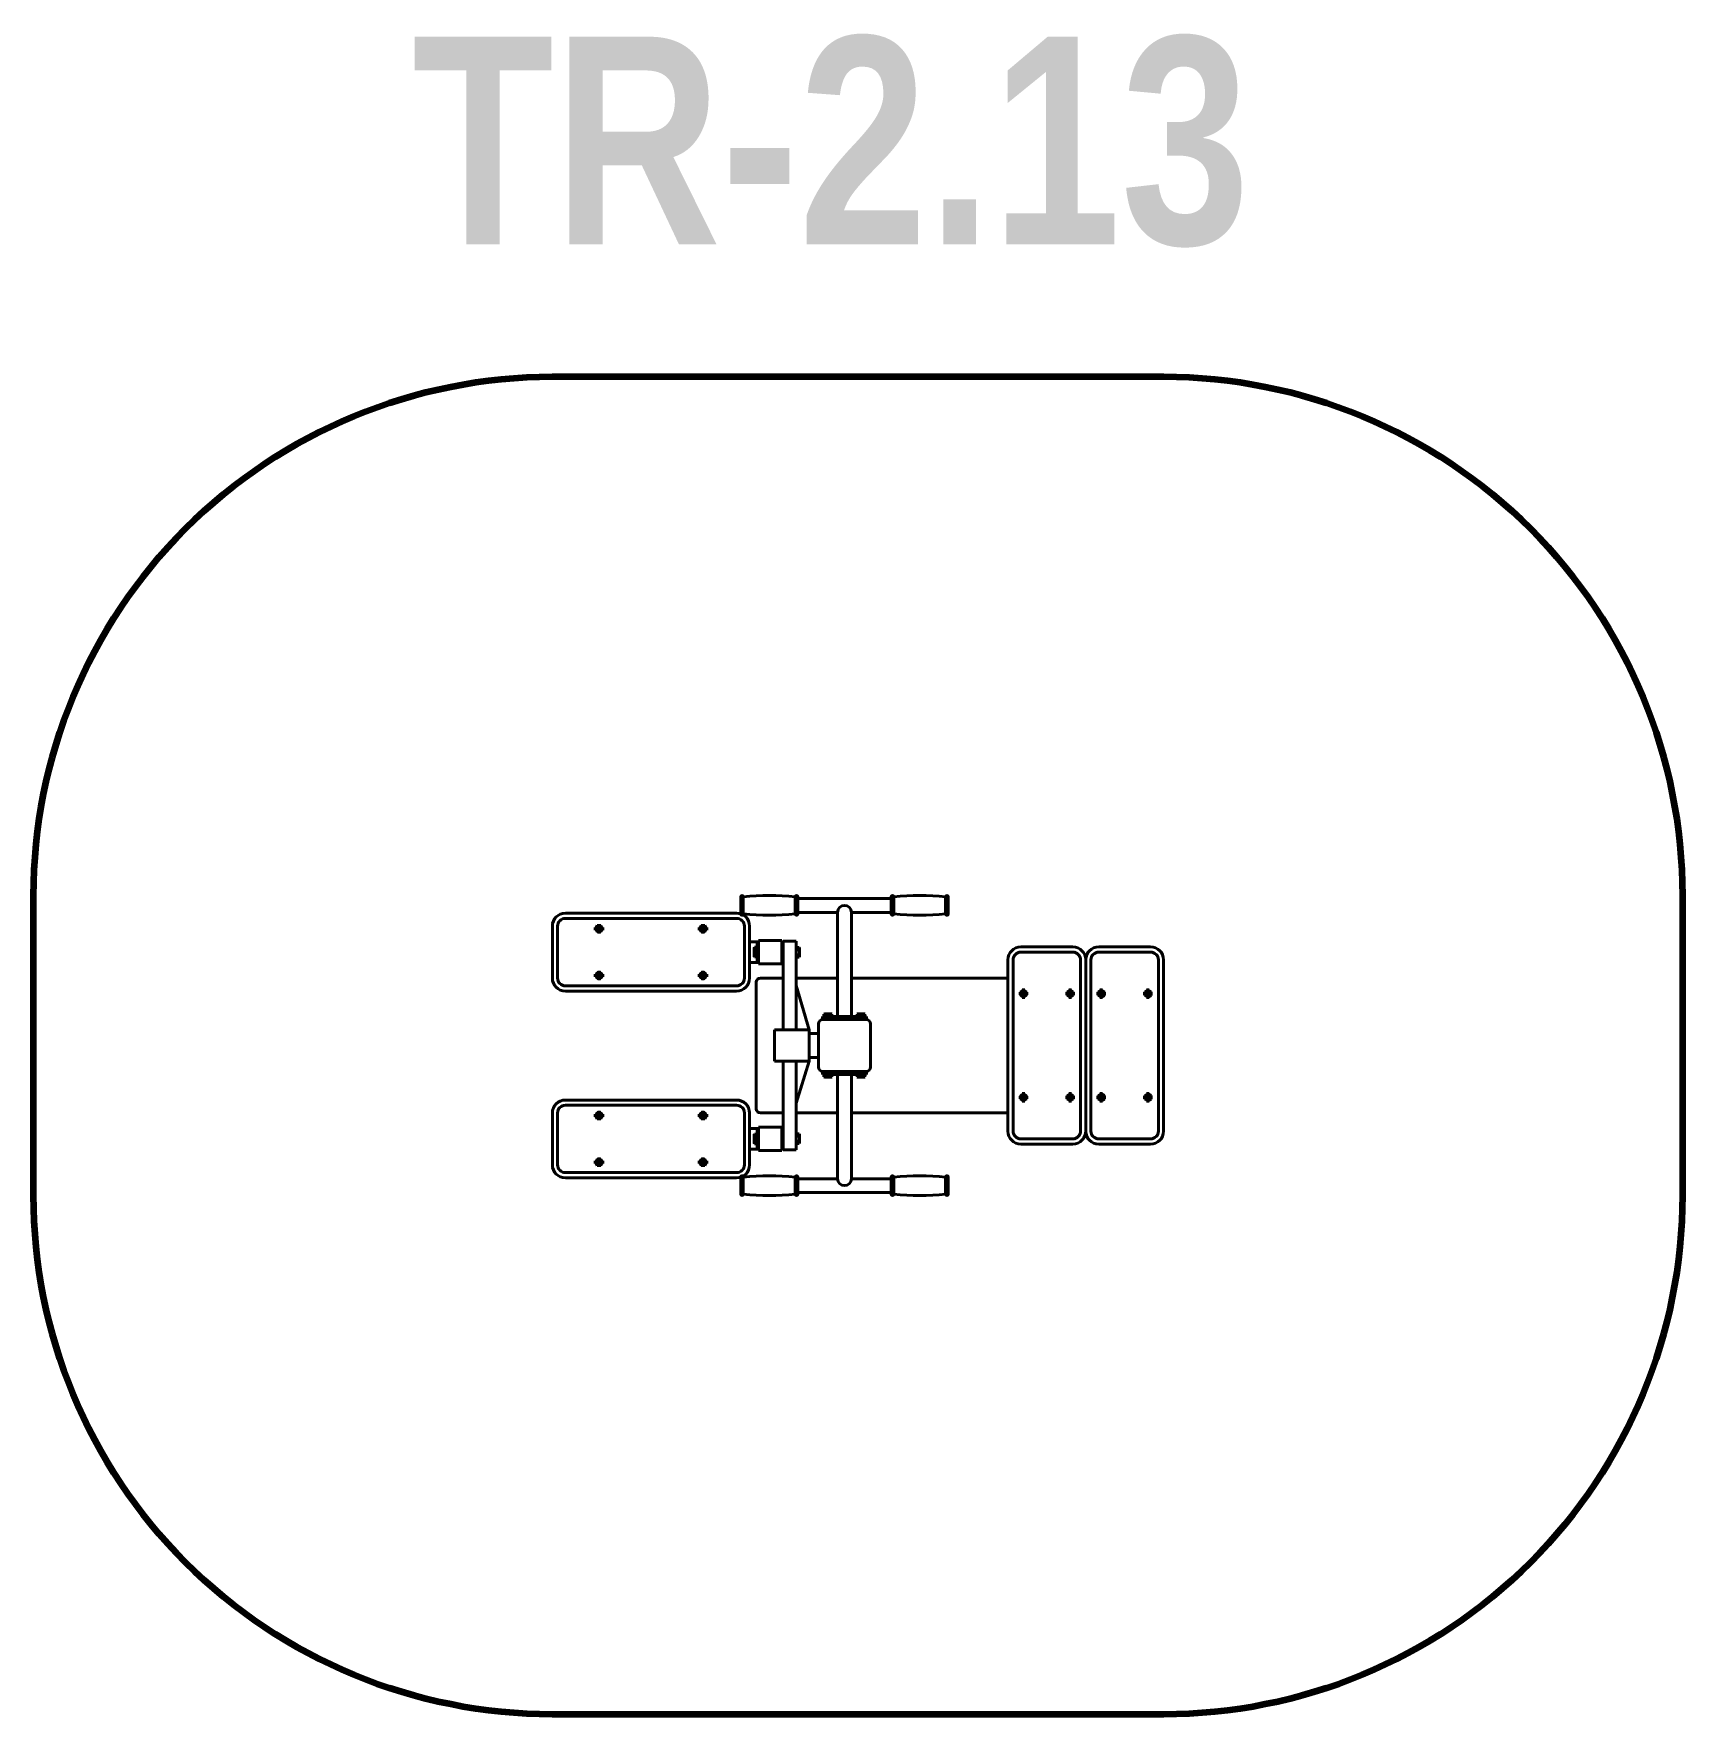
# Model space of a CAD drawing. Header units: millimetres. Extents: x 159307 to 162485, y 1066 to 4305.
import ezdxf

# ---------------------------------------------------------------- set-up
doc = ezdxf.new("R2010")
doc.units = ezdxf.units.MM
doc.set_wipeout_variables(frame=1)
doc.layers.add('DiKom', color=7, linetype='Continuous')
doc.styles.add('style1', font='arialbd.ttf', dxfattribs={"width": 0.8})

msp = doc.modelspace()

# ---------------------------------------------------------------- linework, layer by layer
at = {"layer": 'DiKom', "color": 7, "linetype": 'Continuous', "lineweight": 40}
for p, q in [((160670.1, 2608.5), (160670.1, 2641.5)), ((160675.1, 2608.5), (160675.1, 2641.5)), ((160775.1, 2608.5), (160775.1, 2641.5)), ((160780.1, 2608.5), (160780.1, 2641.5)), ((160780.1, 2638.4), (160960.1, 2638.4)), ((160960.1, 2608.5), (160960.1, 2641.5)), ((160965.1, 2608.5), (160965.1, 2641.5)), ((161065.1, 2608.5), (161065.1, 2641.5)), ((161070.1, 2608.5), (161070.1, 2641.5)), ((160662.1, 2610), (160332.1, 2610)), ((160332.1, 2600), (160662.1, 2600)), ((160856.7, 2611.6), (160780.1, 2611.6)), ((160856.7, 2611.6), (160856.7, 2411)), ((160960.1, 2611.6), (160883.5, 2611.6)), ((160883.5, 2611.6), (160883.5, 2411)), ((160307.1, 2585), (160307.1, 2485)), ((160317.1, 2485), (160317.1, 2585)), ((160677.1, 2500), (160677.1, 2585)), ((160677.1, 2570), (160677.1, 2485)), ((160687.1, 2500), (160687.1, 2585)), ((160687.1, 2570), (160687.1, 2485)), ((160704.6, 2555), (160687.1, 2555)), ((160695.7, 2542.6), (160696.7, 2544.3)), ((160695.7, 2535), (160695.7, 2542.6)), ((160695.7, 2535), (160695.7, 2527.4)), ((160695.7, 2527.4), (160696.7, 2525.8)), ((160696.7, 2544.3), (160702.1, 2544.3)), ((160696.7, 2539.6), (160702.1, 2539.6)), ((160696.7, 2530.4), (160702.1, 2530.4)), ((160702.1, 2548.8), (160702.1, 2551.8)), ((160702.1, 2551.8), (160704.6, 2551.8)), ((160702.1, 2548.8), (160702.1, 2521.3)), ((160702.1, 2544.3), (160702.1, 2535)), ((160702.1, 2525.8), (160702.1, 2535)), ((160749.6, 2557.5), (160704.6, 2557.5)), ((160704.6, 2557.5), (160704.6, 2512.5)), ((160704.6, 2551.8), (160704.6, 2518.3)), ((160749.6, 2557.5), (160749.6, 2512.5)), ((160749.6, 2551.8), (160749.6, 2518.3)), ((160752.1, 2551.8), (160749.6, 2551.8)), ((160752.1, 2556.2), (160777.1, 2556.2)), ((160752.1, 2556.2), (160752.1, 2385)), ((160752.1, 2548.8), (160752.1, 2551.8)), ((160752.1, 2548.8), (160752.1, 2521.3)), ((160777.1, 2556.2), (160777.1, 2385)), ((160782.6, 2543.9), (160777.1, 2543.9)), ((160777.1, 2543.9), (160777.1, 2534.7)), ((160782.6, 2539.3), (160777.1, 2539.3)), ((160777.1, 2525.4), (160777.1, 2534.7)), ((160782.6, 2530), (160777.1, 2530)), ((160783.5, 2542.3), (160782.6, 2543.9)), ((160783.5, 2527.1), (160782.6, 2525.4)), ((160783.5, 2534.7), (160783.5, 2542.3)), ((160783.5, 2534.7), (160783.5, 2527.1)), ((161310.1, 2545), (161210.1, 2545)), ((161210.1, 2535), (161310.1, 2535)), ((161360.1, 2545), (161460.1, 2545)), ((161460.1, 2535), (161360.1, 2535)), ((160704.6, 2515), (160687.1, 2515)), ((160696.7, 2525.8), (160702.1, 2525.8)), ((160702.1, 2521.3), (160702.1, 2518.3)), ((160702.1, 2518.3), (160704.6, 2518.3)), ((160749.6, 2512.5), (160704.6, 2512.5)), ((160752.1, 2518.3), (160749.6, 2518.3)), ((160752.1, 2521.3), (160752.1, 2518.3)), ((160782.6, 2525.4), (160777.1, 2525.4)), ((161185.1, 2520), (161185.1, 2190)), ((161195.1, 2190), (161195.1, 2520)), ((161325.1, 2520), (161325.1, 2190)), ((161335.1, 2190), (161335.1, 2520)), ((161335.1, 2190), (161335.1, 2520)), ((161345.1, 2520), (161345.1, 2190)), ((161475.1, 2190), (161475.1, 2520)), ((161485.1, 2520), (161485.1, 2190)), ((160662.1, 2470), (160332.1, 2470)), ((160700.1, 2477), (160700.1, 2355)), ((160708.1, 2485), (160752.1, 2485)), ((160722.6, 2485), (160752.1, 2485)), ((160777.1, 2485), (160856.7, 2485)), ((160777.1, 2485), (160856.7, 2485)), ((160802.1, 2385), (160777.1, 2470.6)), ((160883.5, 2485), (161061.7, 2485)), ((161052.6, 2485), (161185.1, 2485)), ((161088.5, 2485), (161185.1, 2485)), ((161088.5, 2485), (161185.1, 2485)), ((160332.1, 2460), (160662.1, 2460)), ((160820.1, 2397), (160820.1, 2313)), ((160827.6, 2411), (160912.6, 2411)), ((160827.6, 2411), (160827.6, 2405)), ((160912.1, 2405), (160828.1, 2405)), ((160832, 2416.3), (160830.6, 2415.6)), ((160830.6, 2415.6), (160830.6, 2411)), ((160830.6, 2411), (160838.1, 2411)), ((160838.1, 2416.3), (160832, 2416.3)), ((160834.4, 2415.6), (160834.4, 2411)), ((160838.1, 2416.3), (160844.3, 2416.3)), ((160845.6, 2411), (160838.1, 2411)), ((160841.9, 2415.6), (160841.9, 2411)), ((160844.3, 2416.3), (160845.6, 2415.6)), ((160845.6, 2415.6), (160845.6, 2411)), ((160896, 2416.3), (160894.6, 2415.6)), ((160894.6, 2415.6), (160894.6, 2411)), ((160894.6, 2411), (160902.1, 2411)), ((160902.1, 2416.3), (160896, 2416.3)), ((160898.4, 2415.6), (160898.4, 2411)), ((160902.1, 2416.3), (160908.3, 2416.3)), ((160909.6, 2411), (160902.1, 2411)), ((160905.9, 2415.6), (160905.9, 2411)), ((160908.3, 2416.3), (160909.6, 2415.6)), ((160909.6, 2415.6), (160909.6, 2411)), ((160912.6, 2411), (160912.6, 2405)), ((160920.1, 2313), (160920.1, 2397)), ((160735.1, 2325), (160735.1, 2385)), ((160802.1, 2385), (160735.1, 2385)), ((160802.1, 2325), (160802.1, 2385)), ((160820.1, 2377.9), (160802.1, 2377.9)), ((160700.1, 2355), (160700.1, 2233)), ((160820.1, 2332.1), (160802.1, 2332.1)), ((160802.1, 2325), (160735.1, 2325)), ((160752.1, 2153.8), (160752.1, 2325)), ((160777.1, 2153.8), (160777.1, 2325)), ((160777.1, 2243.7), (160802.1, 2325)), ((160827.6, 2299), (160827.6, 2305)), ((160828.1, 2305), (160912.1, 2305)), ((160912.6, 2299), (160912.6, 2305)), ((160827.6, 2299), (160912.6, 2299)), ((160830.6, 2294.5), (160830.6, 2299)), ((160830.6, 2299), (160838.1, 2299)), ((160832, 2293.7), (160830.6, 2294.5)), ((160838.1, 2293.7), (160832, 2293.7)), ((160834.4, 2294.5), (160834.4, 2299)), ((160845.6, 2299), (160838.1, 2299)), ((160838.1, 2293.7), (160844.3, 2293.7)), ((160841.9, 2294.5), (160841.9, 2299)), ((160844.3, 2293.7), (160845.6, 2294.5)), ((160845.6, 2294.5), (160845.6, 2299)), ((160856.7, 2098.4), (160856.7, 2299)), ((160883.5, 2098.4), (160883.5, 2299)), ((160894.6, 2294.5), (160894.6, 2299)), ((160894.6, 2299), (160902.1, 2299)), ((160896, 2293.7), (160894.6, 2294.5)), ((160902.1, 2293.7), (160896, 2293.7)), ((160898.4, 2294.5), (160898.4, 2299)), ((160909.6, 2299), (160902.1, 2299)), ((160902.1, 2293.7), (160908.3, 2293.7)), ((160905.9, 2294.5), (160905.9, 2299)), ((160908.3, 2293.7), (160909.6, 2294.5)), ((160909.6, 2294.5), (160909.6, 2299)), ((160332.1, 2250), (160662.1, 2250)), ((160332.1, 2240), (160662.1, 2240)), ((160307.1, 2125), (160307.1, 2225)), ((160317.1, 2125), (160317.1, 2225)), ((160677.1, 2140), (160677.1, 2225)), ((160677.1, 2210), (160677.1, 2125)), ((160687.1, 2140), (160687.1, 2225)), ((160687.1, 2210), (160687.1, 2125)), ((160708.1, 2225), (160752.1, 2225)), ((160722.6, 2225), (160752.1, 2225)), ((160777.1, 2225), (160856.7, 2225)), ((160777.1, 2225), (160856.7, 2225)), ((160883.5, 2225), (161185.1, 2225)), ((161088.5, 2225), (161185.1, 2225)), ((160704.6, 2195), (160687.1, 2195)), ((160695.7, 2182.6), (160696.7, 2184.3)), ((160695.7, 2175), (160695.7, 2182.6)), ((160695.7, 2175), (160695.7, 2167.4)), ((160696.7, 2184.3), (160702.1, 2184.3)), ((160696.7, 2179.6), (160702.1, 2179.6)), ((160696.7, 2170.4), (160702.1, 2170.4)), ((160702.1, 2188.8), (160702.1, 2191.8)), ((160702.1, 2191.8), (160704.6, 2191.8)), ((160702.1, 2161.3), (160702.1, 2188.8)), ((160702.1, 2184.3), (160702.1, 2175)), ((160702.1, 2165.8), (160702.1, 2175)), ((160749.6, 2197.5), (160704.6, 2197.5)), ((160704.6, 2152.5), (160704.6, 2197.5)), ((160704.6, 2158.3), (160704.6, 2191.8)), ((160749.6, 2152.5), (160749.6, 2197.5)), ((160749.6, 2158.3), (160749.6, 2191.8)), ((160752.1, 2191.8), (160749.6, 2191.8)), ((160752.1, 2188.8), (160752.1, 2191.8)), ((160752.1, 2161.3), (160752.1, 2188.8)), ((160782.6, 2184.6), (160777.1, 2184.6)), ((160777.1, 2184.6), (160777.1, 2175.4)), ((160782.6, 2180), (160777.1, 2180)), ((160777.1, 2166.1), (160777.1, 2175.4)), ((160782.6, 2170.8), (160777.1, 2170.8)), ((160783.5, 2183), (160782.6, 2184.6)), ((160783.5, 2175.4), (160783.5, 2183)), ((160783.5, 2175.4), (160783.5, 2167.8)), ((161295.1, 2175), (161210.1, 2175)), ((161225.1, 2175), (161310.1, 2175)), ((161445.1, 2175), (161360.1, 2175)), ((161375.1, 2175), (161460.1, 2175)), ((160704.6, 2155), (160687.1, 2155)), ((160695.7, 2167.4), (160696.7, 2165.8)), ((160696.7, 2165.8), (160702.1, 2165.8)), ((160702.1, 2161.3), (160702.1, 2158.3)), ((160702.1, 2158.3), (160704.6, 2158.3)), ((160749.6, 2152.5), (160704.6, 2152.5)), ((160752.1, 2158.3), (160749.6, 2158.3)), ((160752.1, 2161.3), (160752.1, 2158.3)), ((160752.1, 2153.8), (160777.1, 2153.8)), ((160782.6, 2166.1), (160777.1, 2166.1)), ((160783.5, 2167.8), (160782.6, 2166.1)), ((161295.1, 2165), (161210.1, 2165)), ((161225.1, 2165), (161310.1, 2165)), ((161445.1, 2165), (161360.1, 2165)), ((161375.1, 2165), (161460.1, 2165)), ((160662.1, 2110), (160332.1, 2110)), ((160662.1, 2100), (160332.1, 2100)), ((160670.1, 2101.5), (160670.1, 2068.5)), ((160675.1, 2101.5), (160675.1, 2068.5)), ((160775.1, 2101.5), (160775.1, 2068.5)), ((160780.1, 2101.5), (160780.1, 2068.5)), ((160856.7, 2098.4), (160780.1, 2098.4)), ((160960.1, 2098.4), (160883.5, 2098.4)), ((160960.1, 2101.5), (160960.1, 2068.5)), ((160965.1, 2101.5), (160965.1, 2068.5)), ((161065.1, 2101.5), (161065.1, 2068.5)), ((161070.1, 2101.5), (161070.1, 2068.5)), ((160780.1, 2071.6), (160960.1, 2071.6))]:
    msp.add_line(p, q, dxfattribs=at)
for centre, radius, start, end in [((160672.6, 2641.5), 2.5, 0, 180), ((160725.1, 2142.8), 501.2, 84.2752, 95.7248), ((160777.6, 2641.5), 2.5, 0, 180), ((160870.1, 2611.6), 13.4, 0, 180), ((160962.6, 2641.5), 2.5, 0, 180), ((161015.1, 2142.8), 501.2, 84.2752, 95.7248), ((161067.6, 2641.5), 2.5, 0, 180), ((160332.1, 2585), 25, 90, 180), ((160332.1, 2585), 15, 90, 180), ((160662.1, 2585), 25, 49.4895, 90), ((160662.1, 2585), 25, 0, 90), ((160662.1, 2585), 15, 0, 90), ((160672.6, 2608.5), 2.5, 180, 0), ((160725.1, 3107.3), 501.2, 264.2752, 275.7248), ((160777.6, 2608.5), 2.5, 180, 0), ((160962.6, 2608.5), 2.5, 180, 0), ((161015.1, 3107.3), 501.2, 264.2752, 275.7248), ((161067.6, 2608.5), 2.5, 180, 0), ((160707.5, 2535), 11.8, 156.8627, 180), ((160707.5, 2535), 11.8, 180, 203.1373), ((160699, 2541.9), 3.24, 150.866, 223.3168), ((160699, 2528.2), 3.24, 136.6832, 209.134), ((160780.2, 2541.5), 3.24, 316.6832, 29.134), ((160771.8, 2534.7), 11.8, 0, 23.1373), ((160771.8, 2534.7), 11.8, 336.8627, 0), ((160780.2, 2527.8), 3.24, 330.866, 43.3168), ((161210.1, 2520), 25, 90, 180), ((161210.1, 2520), 15, 90, 180), ((161310.1, 2520), 25, 0, 90), ((161310.1, 2520), 15, 0, 90), ((161360.1, 2520), 25, 90, 180), ((161360.1, 2520), 15, 90, 180), ((161460.1, 2520), 25, 0, 90), ((161460.1, 2520), 15, 0, 90), ((160332.1, 2485), 25, 180, 270), ((160332.1, 2485), 15, 180, 270), ((160662.1, 2485), 25, 270, 0), ((160662.1, 2485), 15, 270, 0), ((160708.1, 2477), 8, 90, 180), ((160828.1, 2397), 8, 90, 180), ((160832.6, 2413.6), 2.64, 46.7539, 119.0633), ((160838.1, 2406.8), 9.55, 90, 113.1373), ((160838.1, 2406.8), 9.55, 66.8627, 90), ((160843.7, 2413.6), 2.64, 60.9367, 133.2461), ((160896.6, 2413.6), 2.64, 46.7539, 119.0633), ((160902.1, 2406.8), 9.55, 90, 113.1373), ((160902.1, 2406.8), 9.55, 66.8627, 90), ((160907.7, 2413.6), 2.64, 60.9367, 133.2461), ((160912.1, 2397), 8, 0, 90), ((160828.1, 2313), 8, 180, 270), ((160912.1, 2313), 8, 270, 0), ((160832.6, 2296.4), 2.64, 240.9367, 313.2461), ((160838.1, 2303.3), 9.55, 246.8627, 270), ((160838.1, 2303.3), 9.55, 270, 293.1373), ((160843.7, 2296.4), 2.64, 226.7539, 299.0633), ((160896.6, 2296.4), 2.64, 240.9367, 313.2461), ((160902.1, 2303.3), 9.55, 246.8627, 270), ((160902.1, 2303.3), 9.55, 270, 293.1373), ((160907.7, 2296.4), 2.64, 226.7539, 299.0633), ((160332.1, 2225), 25, 90, 180), ((160332.1, 2225), 15, 90, 180), ((160662.1, 2225), 25, 0, 90), ((160662.1, 2225), 15, 0, 90), ((160708.1, 2233), 8, 180, 270), ((160707.5, 2175), 11.8, 156.8627, 180), ((160707.5, 2175), 11.8, 180, 203.1373), ((160699, 2181.9), 3.24, 150.866, 223.3168), ((160699, 2168.2), 3.24, 136.6832, 209.134), ((160780.2, 2182.2), 3.24, 316.6832, 29.134), ((160771.8, 2175.4), 11.8, 0, 23.1373), ((160771.8, 2175.4), 11.8, 336.8627, 0), ((160780.2, 2168.5), 3.24, 330.866, 43.3168), ((161210.1, 2190), 25, 180, 270), ((161210.1, 2190), 15, 180, 270), ((161310.1, 2190), 25, 270, 0), ((161310.1, 2190), 15, 270, 0), ((161310.1, 2190), 25, 319.4895, 0), ((161360.1, 2190), 25, 180, 220.5105), ((161360.1, 2190), 25, 180, 270), ((161360.1, 2190), 15, 180, 270), ((161460.1, 2190), 25, 270, 0), ((161460.1, 2190), 15, 270, 0), ((160332.1, 2125), 25, 180, 270), ((160332.1, 2125), 15, 180, 270), ((160662.1, 2125), 25, 270, 0), ((160662.1, 2125), 15, 270, 0), ((160672.6, 2101.5), 2.5, 0, 180), ((160725.1, 1602.8), 501.2, 84.2752, 95.7248), ((160777.6, 2101.5), 2.5, 0, 180), ((160870.1, 2098.4), 13.4, 180, 0), ((160962.6, 2101.5), 2.5, 0, 180), ((161015.1, 1602.8), 501.2, 84.2752, 95.7248), ((161067.6, 2101.5), 2.5, 0, 180), ((160672.6, 2068.5), 2.5, 180, 0), ((160725.1, 2567.3), 501.2, 264.2752, 275.7248), ((160777.6, 2068.5), 2.5, 180, 0), ((160962.6, 2068.5), 2.5, 180, 0), ((161015.1, 2567.3), 501.2, 264.2752, 275.7248), ((161067.6, 2068.5), 2.5, 180, 0)]:
    msp.add_arc(centre, radius, start, end, dxfattribs=at)

# ---------------------------------------------------------------- texts
at = {"layer": 'DiKom', "insert": (160036.7, 4299.1), "char_height": 400, "attachment_point": 1, "style": 'style1'}
msp.add_mtext_dynamic_manual_height_columns('TR-2.13', width=2593.765, gutter_width=2.15, heights=[0], dxfattribs=at)

# ---------------------------------------------------------------- next in the draw order: wipeouts: each hides what was drawn before it
at = {"color": 7, "linetype": 'Continuous', "lineweight": 40}
for points in [[(160404.1, 2580), (160400.6, 2586), (160400.6, 2586), (160393.7, 2586), (160393.7, 2586), (160390.2, 2580), (160390.2, 2580), (160393.7, 2574), (160393.7, 2574), (160400.6, 2574), (160400.6, 2574)], [(160604.1, 2580), (160600.6, 2586), (160600.6, 2586), (160593.7, 2586), (160593.7, 2586), (160590.2, 2580), (160590.2, 2580), (160593.7, 2574), (160593.7, 2574), (160600.6, 2574), (160600.6, 2574)], [(160404.1, 2490), (160400.6, 2496), (160400.6, 2496), (160393.7, 2496), (160393.7, 2496), (160390.2, 2490), (160390.2, 2490), (160393.7, 2484), (160393.7, 2484), (160400.6, 2484), (160400.6, 2484)], [(160604.1, 2490), (160600.6, 2496), (160600.6, 2496), (160593.7, 2496), (160593.7, 2496), (160590.2, 2490), (160590.2, 2490), (160593.7, 2484), (160593.7, 2484), (160600.6, 2484), (160600.6, 2484)], [(161221.1, 2451.6), (161221.1, 2458.5), (161221.1, 2458.5), (161215.1, 2462), (161215.1, 2462), (161209.1, 2458.5), (161209.1, 2458.5), (161209.1, 2451.6), (161209.1, 2451.6), (161215.1, 2448.1), (161215.1, 2448.1)], [(161311.1, 2451.6), (161311.1, 2458.5), (161311.1, 2458.5), (161305.1, 2462), (161305.1, 2462), (161299.1, 2458.5), (161299.1, 2458.5), (161299.1, 2451.6), (161299.1, 2451.6), (161305.1, 2448.1), (161305.1, 2448.1)], [(161371.1, 2451.6), (161371.1, 2458.5), (161371.1, 2458.5), (161365.1, 2462), (161365.1, 2462), (161359.1, 2458.5), (161359.1, 2458.5), (161359.1, 2451.6), (161359.1, 2451.6), (161365.1, 2448.1), (161365.1, 2448.1)], [(161461.1, 2451.6), (161461.1, 2458.5), (161461.1, 2458.5), (161455.1, 2462), (161455.1, 2462), (161449.1, 2458.5), (161449.1, 2458.5), (161449.1, 2451.6), (161449.1, 2451.6), (161455.1, 2448.1), (161455.1, 2448.1)], [(161221.1, 2251.6), (161221.1, 2258.5), (161221.1, 2258.5), (161215.1, 2262), (161215.1, 2262), (161209.1, 2258.5), (161209.1, 2258.5), (161209.1, 2251.6), (161209.1, 2251.6), (161215.1, 2248.1), (161215.1, 2248.1)], [(161311.1, 2251.6), (161311.1, 2258.5), (161311.1, 2258.5), (161305.1, 2262), (161305.1, 2262), (161299.1, 2258.5), (161299.1, 2258.5), (161299.1, 2251.6), (161299.1, 2251.6), (161305.1, 2248.1), (161305.1, 2248.1)], [(161371.1, 2251.6), (161371.1, 2258.5), (161371.1, 2258.5), (161365.1, 2262), (161365.1, 2262), (161359.1, 2258.5), (161359.1, 2258.5), (161359.1, 2251.6), (161359.1, 2251.6), (161365.1, 2248.1), (161365.1, 2248.1)], [(161461.1, 2251.6), (161461.1, 2258.5), (161461.1, 2258.5), (161455.1, 2262), (161455.1, 2262), (161449.1, 2258.5), (161449.1, 2258.5), (161449.1, 2251.6), (161449.1, 2251.6), (161455.1, 2248.1), (161455.1, 2248.1)], [(160404.1, 2220), (160400.6, 2226), (160400.6, 2226), (160393.7, 2226), (160393.7, 2226), (160390.2, 2220), (160390.2, 2220), (160393.7, 2214), (160393.7, 2214), (160400.6, 2214), (160400.6, 2214)], [(160604.1, 2220), (160600.6, 2226), (160600.6, 2226), (160593.7, 2226), (160593.7, 2226), (160590.2, 2220), (160590.2, 2220), (160593.7, 2214), (160593.7, 2214), (160600.6, 2214), (160600.6, 2214)], [(160404.1, 2130), (160400.6, 2136), (160400.6, 2136), (160393.7, 2136), (160393.7, 2136), (160390.2, 2130), (160390.2, 2130), (160393.7, 2124), (160393.7, 2124), (160400.6, 2124), (160400.6, 2124)], [(160600.6, 2124), (160604.1, 2130), (160604.1, 2130), (160600.6, 2136), (160600.6, 2136), (160593.7, 2136), (160593.7, 2136), (160590.2, 2130), (160590.2, 2130), (160593.7, 2124), (160593.7, 2124)]]:
    msp.add_wipeout(points, dxfattribs=at).dxf.layer = 'DiKom'

# ---------------------------------------------------------------- next in the draw order: linework, layer by layer
at = {"layer": 'DiKom', "color": 7, "linetype": 'Continuous', "lineweight": 40}
for p, q in [((160407.1, 2580), (160387.2, 2580)), ((160390.2, 2580), (160393.7, 2586)), ((160393.7, 2574), (160390.2, 2580)), ((160393.7, 2586), (160400.6, 2586)), ((160400.6, 2574), (160393.7, 2574)), ((160397.1, 2571), (160397.1, 2589)), ((160400.6, 2586), (160404.1, 2580)), ((160404.1, 2580), (160400.6, 2574)), ((160607.1, 2580), (160587.2, 2580)), ((160590.2, 2580), (160593.7, 2586)), ((160593.7, 2574), (160590.2, 2580)), ((160593.7, 2586), (160600.6, 2586)), ((160600.6, 2574), (160593.7, 2574)), ((160597.1, 2571), (160597.1, 2589)), ((160600.6, 2586), (160604.1, 2580)), ((160604.1, 2580), (160600.6, 2574)), ((160390.2, 2490), (160393.7, 2496)), ((160393.7, 2496), (160400.6, 2496)), ((160397.1, 2481), (160397.1, 2499)), ((160400.6, 2496), (160404.1, 2490)), ((160590.2, 2490), (160593.7, 2496)), ((160593.7, 2496), (160600.6, 2496)), ((160597.1, 2481), (160597.1, 2499)), ((160600.6, 2496), (160604.1, 2490)), ((160407.1, 2490), (160387.2, 2490)), ((160393.7, 2484), (160390.2, 2490)), ((160400.6, 2484), (160393.7, 2484)), ((160404.1, 2490), (160400.6, 2484)), ((160607.1, 2490), (160587.2, 2490)), ((160593.7, 2484), (160590.2, 2490)), ((160600.6, 2484), (160593.7, 2484)), ((160604.1, 2490), (160600.6, 2484)), ((161209.1, 2458.5), (161215.1, 2462)), ((161215.1, 2445.1), (161215.1, 2465)), ((161215.1, 2462), (161221.1, 2458.5)), ((161299.1, 2458.5), (161305.1, 2462)), ((161305.1, 2445.1), (161305.1, 2465)), ((161305.1, 2462), (161311.1, 2458.5)), ((161365.1, 2462), (161359.1, 2458.5)), ((161365.1, 2445.1), (161365.1, 2465)), ((161371.1, 2458.5), (161365.1, 2462)), ((161455.1, 2462), (161449.1, 2458.5)), ((161455.1, 2445.1), (161455.1, 2465)), ((161461.1, 2458.5), (161455.1, 2462)), ((161206.1, 2455), (161224.1, 2455)), ((161209.1, 2451.6), (161209.1, 2458.5)), ((161215.1, 2448.1), (161209.1, 2451.6)), ((161221.1, 2451.6), (161215.1, 2448.1)), ((161221.1, 2458.5), (161221.1, 2451.6)), ((161296.1, 2455), (161314.1, 2455)), ((161299.1, 2451.6), (161299.1, 2458.5)), ((161305.1, 2448.1), (161299.1, 2451.6)), ((161311.1, 2451.6), (161305.1, 2448.1)), ((161311.1, 2458.5), (161311.1, 2451.6)), ((161374.1, 2455), (161356.1, 2455)), ((161359.1, 2458.5), (161359.1, 2451.6)), ((161359.1, 2451.6), (161365.1, 2448.1)), ((161365.1, 2448.1), (161371.1, 2451.6)), ((161371.1, 2451.6), (161371.1, 2458.5)), ((161464.1, 2455), (161446.1, 2455)), ((161449.1, 2458.5), (161449.1, 2451.6)), ((161449.1, 2451.6), (161455.1, 2448.1)), ((161455.1, 2448.1), (161461.1, 2451.6)), ((161461.1, 2451.6), (161461.1, 2458.5)), ((161206.1, 2255), (161224.1, 2255)), ((161209.1, 2258.5), (161215.1, 2262)), ((161209.1, 2251.6), (161209.1, 2258.5)), ((161215.1, 2248.1), (161209.1, 2251.6)), ((161215.1, 2245.1), (161215.1, 2265)), ((161215.1, 2262), (161221.1, 2258.5)), ((161221.1, 2251.6), (161215.1, 2248.1)), ((161221.1, 2258.5), (161221.1, 2251.6)), ((161296.1, 2255), (161314.1, 2255)), ((161299.1, 2258.5), (161305.1, 2262)), ((161299.1, 2251.6), (161299.1, 2258.5)), ((161305.1, 2248.1), (161299.1, 2251.6)), ((161305.1, 2245.1), (161305.1, 2265)), ((161305.1, 2262), (161311.1, 2258.5)), ((161311.1, 2251.6), (161305.1, 2248.1)), ((161311.1, 2258.5), (161311.1, 2251.6)), ((161374.1, 2255), (161356.1, 2255)), ((161365.1, 2262), (161359.1, 2258.5)), ((161359.1, 2258.5), (161359.1, 2251.6)), ((161359.1, 2251.6), (161365.1, 2248.1)), ((161365.1, 2245.1), (161365.1, 2265)), ((161371.1, 2258.5), (161365.1, 2262)), ((161365.1, 2248.1), (161371.1, 2251.6)), ((161371.1, 2251.6), (161371.1, 2258.5)), ((161464.1, 2255), (161446.1, 2255)), ((161455.1, 2262), (161449.1, 2258.5)), ((161449.1, 2258.5), (161449.1, 2251.6)), ((161449.1, 2251.6), (161455.1, 2248.1)), ((161455.1, 2245.1), (161455.1, 2265)), ((161461.1, 2258.5), (161455.1, 2262)), ((161455.1, 2248.1), (161461.1, 2251.6)), ((161461.1, 2251.6), (161461.1, 2258.5)), ((160407.1, 2220), (160387.2, 2220)), ((160390.2, 2220), (160393.7, 2226)), ((160393.7, 2214), (160390.2, 2220)), ((160393.7, 2226), (160400.6, 2226)), ((160400.6, 2214), (160393.7, 2214)), ((160397.1, 2211), (160397.1, 2229)), ((160400.6, 2226), (160404.1, 2220)), ((160404.1, 2220), (160400.6, 2214)), ((160607.1, 2220), (160587.2, 2220)), ((160590.2, 2220), (160593.7, 2226)), ((160593.7, 2214), (160590.2, 2220)), ((160593.7, 2226), (160600.6, 2226)), ((160600.6, 2214), (160593.7, 2214)), ((160597.1, 2211), (160597.1, 2229)), ((160600.6, 2226), (160604.1, 2220)), ((160604.1, 2220), (160600.6, 2214)), ((160397.1, 2121), (160397.1, 2139)), ((160597.1, 2121), (160597.1, 2139)), ((160407.1, 2130), (160387.2, 2130)), ((160390.2, 2130), (160393.7, 2136)), ((160393.7, 2124), (160390.2, 2130)), ((160393.7, 2136), (160400.6, 2136)), ((160400.6, 2124), (160393.7, 2124)), ((160400.6, 2136), (160404.1, 2130)), ((160404.1, 2130), (160400.6, 2124)), ((160607.1, 2130), (160587.2, 2130)), ((160590.2, 2130), (160593.7, 2136)), ((160593.7, 2124), (160590.2, 2130)), ((160593.7, 2136), (160600.6, 2136)), ((160600.6, 2124), (160593.7, 2124)), ((160600.6, 2136), (160604.1, 2130)), ((160604.1, 2130), (160600.6, 2124))]:
    msp.add_line(p, q, dxfattribs=at)
at = {"layer": 'DiKom', "color": 3, "lineweight": 200}
msp.add_lwpolyline([(159307.1, 2066), (159307.1, 2644, -0.414214), (160307.1, 3644), (161485.1, 3644, -0.414214), (162485.1, 2644), (162485.1, 2066, -0.414214), (161485.1, 1066), (160307.1, 1066, -0.414214)], format="xyb", close=True, dxfattribs=at)
at = {"layer": 'DiKom', "color": 7, "linetype": 'Continuous', "lineweight": 40}
for centre in [(160397.1, 2580), (160597.1, 2580), (160397.1, 2490), (160597.1, 2490), (161215.1, 2455), (161305.1, 2455), (161365.1, 2455), (161455.1, 2455), (161215.1, 2255), (161305.1, 2255), (161365.1, 2255), (161455.1, 2255), (160397.1, 2220), (160597.1, 2220), (160397.1, 2130), (160597.1, 2130)]:
    msp.add_circle(centre, 5.7, dxfattribs=at)

doc.saveas('drawing.dxf')
